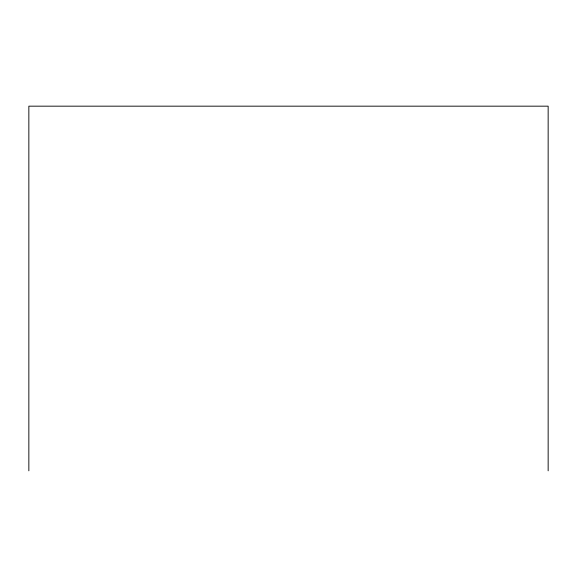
<?xml version="1.0" encoding="UTF-8"?>
<svg xmlns="http://www.w3.org/2000/svg" width="577" height="577" viewBox="0 0 577 577"><rect width="100%" height="100%" fill="white"/><g stroke="black" fill="none" stroke-linecap="round" stroke-linejoin="round"><path stroke-width="0.87" d="M548.15 470.832L548.15 106.168L28.85 106.168L28.85 470.832"/></g></svg>
